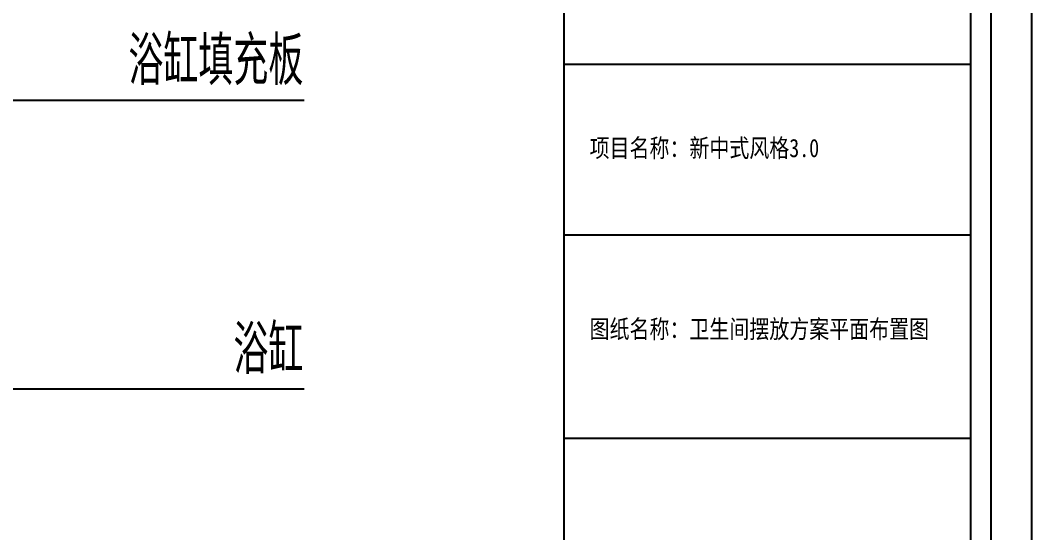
# Model space of a CAD drawing. Extents: x 23971 to 232415, y -48119 to 67869.
# Drawn here: x 188313 to 190842, y 18769 to 20050 of the extents above; entities that cross this region are included whole.
import ezdxf

# ---------------------------------------------------------------- set-up
doc = ezdxf.new("R2010")
doc.units = 0
doc.header["$LTSCALE"] = 1000
doc.header["$MEASUREMENT"] = 0
doc.layers.add('PUB_DIM', color=3, linetype='Continuous')
doc.layers.add('PUB_TEXT', color=7, linetype='Continuous')
doc.styles.add('_TCH_DIM', font='SIMPLEX', dxfattribs={"bigfont": 'GBCBIG'})
doc.styles.get("Standard").update_dxf_attribs({"font": 'gbenor.shx', "bigfont": 'gbcbig.shx'})
doc.styles.add('WJ', font='', dxfattribs={"width": 0.8, "height": 135})
doc.styles.get('WJ').set_extended_font_data('FangSong_GB2312')
doc.dimstyles.new('ISO-25', dxfattribs={"dimtxt": 2.5, "dimasz": 2.5, "dimexe": 1.25, "dimexo": 0.625, "dimtad": 1, "dimtxsty": 'Standard', "dimcen": 2.5, "dimadec": 0, "dimazin": 0, "dimtfac": 1, "dimtmove": 0, "dimatfit": 3, "dimfxl": 1, "dimarcsym": 0})

# ---------------------------------------------------------------- blocks, each defined once
blk = doc.blocks.new('25kuang')
at = {"color": 251}
blk.add_line((-180171.9, 28537.2), (-180171.9, 33583.9), dxfattribs=at)
for p, q in [((-181239.2, 28588), (-181239.2, 33533)), ((-180222.7, 28588), (-180222.7, 33533)), ((-181239.2, 32297.3), (-180222.7, 32297.3)), ((-181239.2, 31871), (-180222.7, 31871)), ((-181239.2, 31362.8), (-180222.7, 31362.8))]:
    blk.add_line(p, q)
blk.add_lwpolyline([(-187495.2, 28435.5), (-180070.2, 28435.5), (-180070.2, 33685.5), (-187495.2, 33685.5)], close=True)
at = {"char_height": 45.744, "attachment_point": 1, "style": 'WJ'}
for s, insert, width in [('{\\fSimSun|b0|i0|c134|p2;项目名称：新中式风格}3.0', (-181175.6, 32110.5), 653.588), ('{\\fSimSun|b0|i0|c134|p2;图纸名称：卫生间摆放方案平面布置图}', (-181175.6, 31658.2), 888.076)]:
    blk.add_mtext(s, dxfattribs=dict(at, insert=insert, width=width))

msp = doc.modelspace()

# ---------------------------------------------------------------- block references
at = {"color": 146}
msp.add_blockref('25kuang', (370911.8, -12357.2), dxfattribs=at)

# ---------------------------------------------------------------- texts
at = {"layer": 'PUB_TEXT', "style": '_TCH_DIM'}
for s, p in [('浴缸填充板', (188583.2, 19887.7)), ('浴缸', (188845.7, 19166.2))]:
    msp.add_text(s, height=121.53, dxfattribs=at).set_placement(p)

# ---------------------------------------------------------------- leaders
at = {"layer": 'PUB_DIM'}
for points in [[(187658.1, 19849.9), (189022.4, 19849.9)], [(187658.1, 19128.4), (189022.4, 19128.4)]]:
    msp.add_leader(points, dimstyle='ISO-25', override={"dimscale": 0, "dimasz": 120, "dimtad": 0, "dimldrblk": 'DotSmall', "dimfxl": 100, "dimfxlon": 1, "dimarcsym": 1}, dxfattribs=at)

doc.saveas('drawing.dxf')
